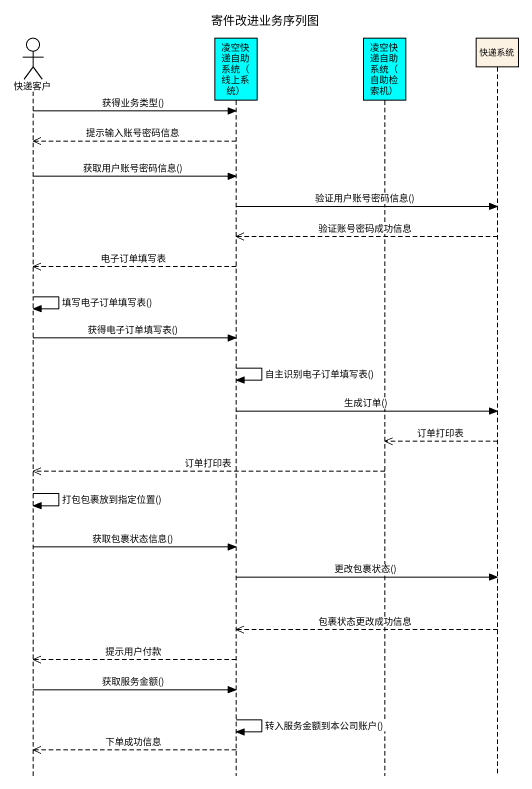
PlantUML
@startuml
title 寄件改进业务序列图
hide footbox
actor 快递客户
participant "凌空快递自助系统（线上系统）" as 凌空快递自助系统_线上系统 #00FFFF
participant "凌空快递自助系统（自助检索机）" as 凌空快递自助系统_自助检索机 #00FFFF
participant 快递系统

快递客户 -> 凌空快递自助系统_线上系统 : 获得业务类型()
凌空快递自助系统_线上系统 -->> 快递客户 : 提示输入账号密码信息
快递客户 -> 凌空快递自助系统_线上系统 : 获取用户账号密码信息()
凌空快递自助系统_线上系统 -> 快递系统 : 验证用户账号密码信息()
快递系统 -->> 凌空快递自助系统_线上系统 : 验证账号密码成功信息
凌空快递自助系统_线上系统 -->> 快递客户 : 电子订单填写表
快递客户 -> 快递客户 : 填写电子订单填写表()
快递客户 -> 凌空快递自助系统_线上系统 : 获得电子订单填写表()
凌空快递自助系统_线上系统 -> 凌空快递自助系统_线上系统 : 自主识别电子订单填写表()
凌空快递自助系统_线上系统 -> 快递系统 : 生成订单()
快递系统 -->> 凌空快递自助系统_自助检索机 : 订单打印表
凌空快递自助系统_自助检索机 -->> 快递客户 : 订单打印表
快递客户 -> 快递客户 : 打包包裹放到指定位置()
快递客户 -> 凌空快递自助系统_线上系统 : 获取包裹状态信息()
凌空快递自助系统_线上系统 -> 快递系统 : 更改包裹状态()
快递系统 -->> 凌空快递自助系统_线上系统 : 包裹状态更改成功信息
凌空快递自助系统_线上系统 -->> 快递客户 : 提示用户付款
快递客户 -> 凌空快递自助系统_线上系统 : 获取服务金额()
凌空快递自助系统_线上系统 -> 凌空快递自助系统_线上系统 : 转入服务金额到本公司账户()
凌空快递自助系统_线上系统 -->> 快递客户 : 下单成功信息
@enduml
